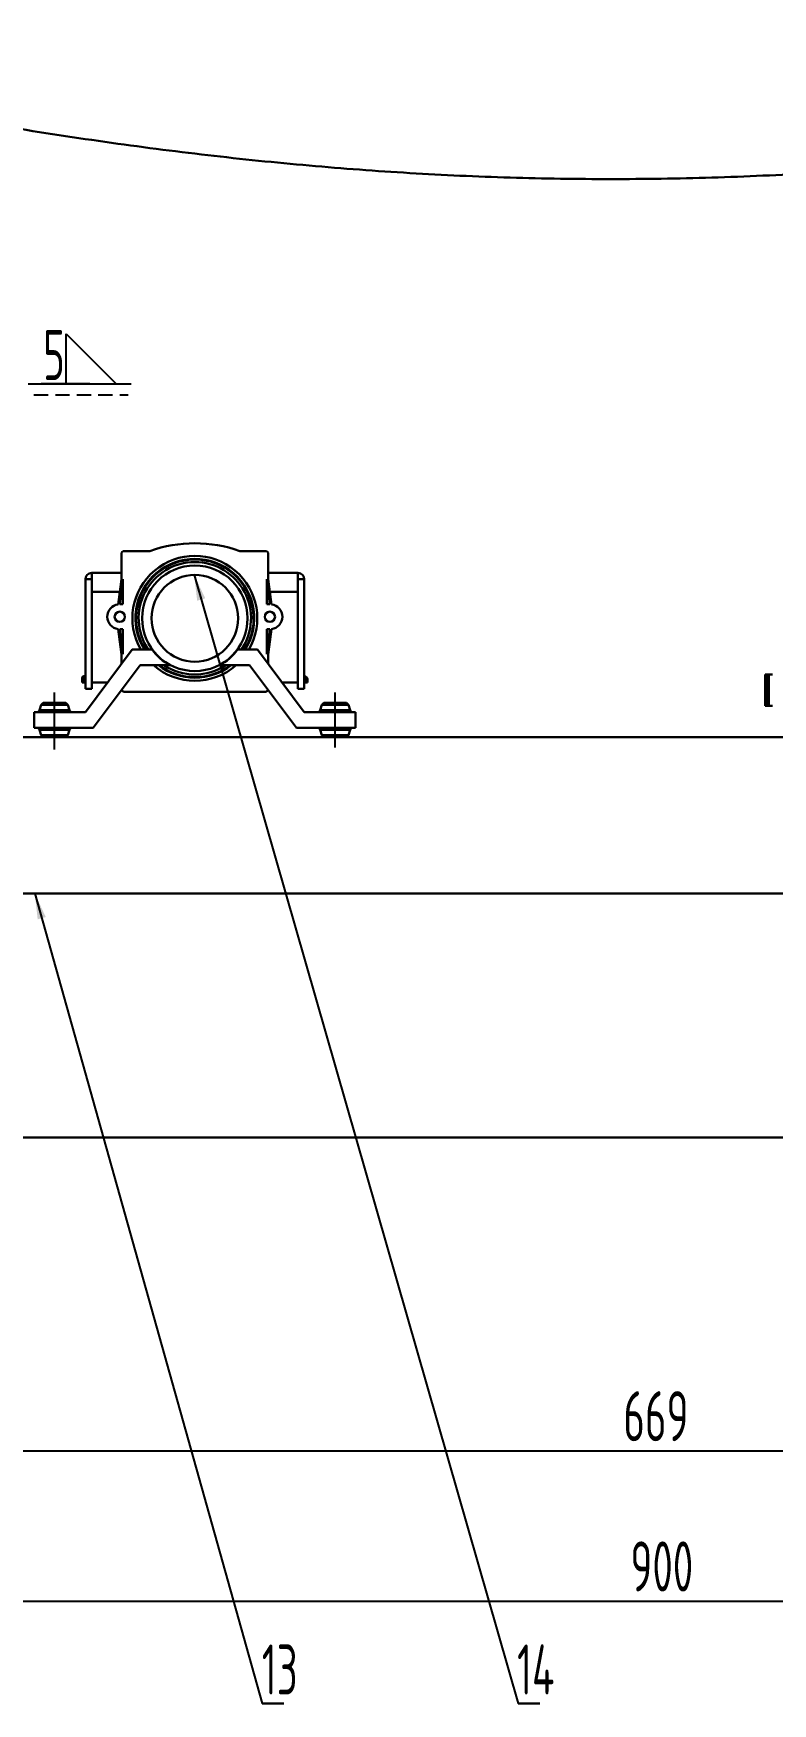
# Model space of a CAD drawing. Header units: millimetres. Extents: x 0 to 4412, y -498 to 1086.
# Drawn here: x 3740.8 to 3859, y 606.3 to 873.3 of the extents above; entities that cross this region are included whole.
import ezdxf

# ---------------------------------------------------------------- set-up
doc = ezdxf.new("R2010")
doc.units = ezdxf.units.MM
doc.header["$LTSCALE"] = 1.8
doc.header["$PDSIZE"] = -1
doc.linetypes.add('CENTER', pattern=[10.16, 6.35, -1.27, 1.27, -1.27])
doc.linetypes.add('HIDDEN', pattern=[1.905, 1.27, -0.635])
doc.layers.add('10', color=7, linetype='Continuous')
doc.styles.add('SLDTEXTSTYLE3', font='TXT', dxfattribs={"width": 0.7})
doc.dimstyles.new('ISO-25', dxfattribs={"dimtxt": 2.5, "dimasz": 2.5, "dimexe": 1.25, "dimexo": 0.625, "dimtad": 1, "dimtxsty": 'Standard', "dimcen": 2.5, "dimadec": 0, "dimazin": 0, "dimtfac": 1, "dimtmove": 0, "dimatfit": 3, "dimfxl": 1, "dimarcsym": 0})
doc.dimstyles.new('SLDDIMSTYLE2', dxfattribs={"dimtxt": 0.18, "dimasz": 4.08, "dimexe": 0, "dimexo": 0.0625, "dimgap": 0, "dimtad": 0, "dimtih": 1, "dimtoh": 1, "dimdec": 0, "dimrnd": 1e-09, "dimzin": 0, "dimdsep": 46, "dimtxsty": 'Standard', "dimsah": 1, "dimcen": 0.09, "dimadec": 0, "dimazin": 0, "dimtfac": 4.08, "dimtdec": 0, "dimtofl": 0, "dimtmove": 0, "dimatfit": 3, "dimfxl": 1, "dimfrac": 2, "dimtolj": 1, "dimtzin": 0, "dimarcsym": 0})

# ---------------------------------------------------------------- blocks, each defined once
blk = doc.blocks.new('SW_NOTE_0_10')
at = {"layer": '10', "color": 0}
for p, q in [((0, 0), (3.46, 0)), ((3.46, 0), (0, 0)), ((0, 0), (3.46, 0)), ((3.46, 0), (0, 0)), ((0, 0), (3.46, 0)), ((3.46, 0), (0, 0))]:
    blk.add_line(p, q, dxfattribs=at)
at = {"layer": '10', "color": 0, "insert": (2.82, 9.45), "char_height": 8, "attachment_point": 2, "style": 'SLDTEXTSTYLE3'}
blk.add_mtext('{\\Fgbenor|c134;14}', dxfattribs=at)
blk = doc.blocks.new('SW_NOTE_0_14')
at = {"layer": '10', "color": 0}
for p, q in [((0, 0), (3.46, 0)), ((3.46, 0), (0, 0)), ((0, 0), (3.46, 0)), ((3.46, 0), (0, 0)), ((0, 0), (3.46, 0)), ((3.46, 0), (0, 0))]:
    blk.add_line(p, q, dxfattribs=at)
at = {"layer": '10', "color": 0, "insert": (2.82, 9.45), "char_height": 8, "attachment_point": 2, "style": 'SLDTEXTSTYLE3'}
blk.add_mtext('{\\Fgbenor|c134;13}', dxfattribs=at)
blk = doc.blocks.new('*D62')
at = {"color": 0, "lineweight": -2, "transparency": 16777216}
for p, q in [((3591.89, 696.8), (3591.89, 620.73)), ((4041.89, 696.8), (4041.89, 620.73)), ((3595.97, 622.73), (4037.81, 622.73))]:
    blk.add_line(p, q, dxfattribs=at)
at = {"color": 0, "transparency": 16777216}
for points in [[(3595.97, 623.41), (3595.97, 622.05), (3591.89, 622.73)], [(4037.81, 623.41), (4037.81, 622.05), (4041.89, 622.73)]]:
    blk.add_solid(points, dxfattribs=at)
at = {"layer": 'Defpoints', "color": 0, "transparency": 16777216}
for p in [(3591.89, 696.8), (4041.89, 696.8), (4041.89, 622.73)]:
    blk.add_point(p, dxfattribs=at)
at = {"color": 0, "transparency": 16777216, "insert": (3841.3, 628.26), "char_height": 3.5, "attachment_point": 5, "style": 'SLDTEXTSTYLE3'}
blk.add_mtext('{\\Fgbenor|c134;\\H2.28571x;900}', dxfattribs=at)
blk = doc.blocks.new('*D68')
at = {"color": 0, "lineweight": -2, "transparency": 16777216}
for p, q in [((3646.81, 696.8), (3646.81, 644.76)), ((3981.45, 697.3), (3981.45, 644.76)), ((3650.89, 646.76), (3977.37, 646.76))]:
    blk.add_line(p, q, dxfattribs=at)
at = {"color": 0, "transparency": 16777216}
for points in [[(3650.89, 647.44), (3650.89, 646.08), (3646.81, 646.76)], [(3977.37, 647.44), (3977.37, 646.08), (3981.45, 646.76)]]:
    blk.add_solid(points, dxfattribs=at)
at = {"layer": 'Defpoints', "color": 0, "transparency": 16777216}
for p in [(3646.81, 696.8), (3981.45, 697.3), (3981.45, 646.76)]:
    blk.add_point(p, dxfattribs=at)
at = {"color": 0, "transparency": 16777216, "insert": (3840.36, 652.28), "char_height": 3.5, "attachment_point": 5, "style": 'SLDTEXTSTYLE3'}
blk.add_mtext('{\\Fgbenor|c134;\\H2.28571x;669}', dxfattribs=at)

msp = doc.modelspace()

# ---------------------------------------------------------------- linework, layer by layer
for p, q in [((3746.0356, 817.2697), (3746.0356, 825.2697)), ((3746.0356, 825.2697), (3754.0356, 817.2697)), ((3739.9692, 817.2697), (3752.1021, 817.2697)), ((3749.8217, 817.2697), (3742.0257, 817.2697)), ((3746.0356, 817.2697), (3751.0356, 817.2697)), ((3746.0356, 817.2697), (3754.0356, 817.2697)), ((3754.0356, 817.2697), (3756.4532, 817.2697))]:
    msp.add_line(p, q)
at = {"linetype": 'HIDDEN'}
msp.add_line((3740.8767, 815.5144), (3755.9586, 815.5144), dxfattribs=at)
at = {"color": 7, "linetype": 'Continuous', "lineweight": 30}
for p, q in [((3759.4307, 790.5482), (3755.3633, 790.5482)), ((3777.8595, 790.5482), (3773.7921, 790.5482)), ((3754.8633, 790.0482), (3754.8633, 786.0792)), ((3778.3595, 790.0482), (3778.3595, 786.0792)), ((3749.1114, 786.0482), (3750.1114, 786.0482)), ((3749.1114, 782.0482), (3749.1114, 786.0482)), ((3750.1114, 787.0482), (3750.1114, 786.0482)), ((3750.1114, 787.0482), (3754.8633, 787.0482)), ((3750.1114, 768.5482), (3750.1114, 786.0482)), ((3754.8633, 786.0792), (3754.3574, 782.032)), ((3754.6114, 782.0482), (3755.1114, 786.0482)), ((3755.1114, 782.0482), (3755.1114, 786.0482)), ((3778.6114, 782.0482), (3778.1114, 786.0482)), ((3778.1114, 782.0482), (3778.1114, 786.0482)), ((3778.3595, 787.0482), (3783.1114, 787.0482)), ((3778.3595, 786.0792), (3778.8654, 782.032)), ((3783.1114, 786.0482), (3783.1114, 787.0482)), ((3784.1114, 786.0482), (3783.1114, 786.0482)), ((3783.1114, 768.5482), (3783.1114, 786.0482)), ((3784.1114, 786.0482), (3784.1114, 782.0482)), ((3754.6094, 784.0482), (3750.1114, 784.0482)), ((3755.1114, 784.0482), (3754.8614, 784.0482)), ((3778.3614, 784.0482), (3778.1114, 784.0482)), ((3783.1114, 784.0482), (3778.6133, 784.0482)), ((3749.1114, 768.5482), (3749.1114, 782.0482)), ((3755.1114, 782.0482), (3754.6114, 782.0482)), ((3778.1114, 782.0482), (3778.6114, 782.0482)), ((3784.1114, 782.0482), (3784.1114, 768.5482)), ((3754.3574, 778.0644), (3754.8633, 774.0172)), ((3754.6114, 778.0482), (3755.1114, 778.0482)), ((3755.1114, 774.0482), (3754.6114, 778.0482)), ((3755.1114, 774.0482), (3755.1114, 778.0482)), ((3778.6114, 778.0482), (3778.1114, 778.0482)), ((3778.1114, 774.0482), (3778.1114, 778.0482)), ((3778.1114, 774.0482), (3778.6114, 778.0482)), ((3778.8654, 778.0644), (3778.3595, 774.0172)), ((3756.6114, 774.7982), (3749.1114, 764.7982)), ((3759.7809, 774.7982), (3756.6114, 774.7982)), ((3773.4419, 774.7982), (3776.6114, 774.7982)), ((3776.6114, 774.7982), (3784.1114, 764.7982)), ((3750.3614, 762.2982), (3757.8614, 772.2982)), ((3754.8633, 774.0172), (3754.8633, 772.4674)), ((3757.8614, 772.2982), (3762.6863, 772.2982)), ((3775.3614, 772.2982), (3770.5365, 772.2982)), ((3782.8614, 762.2982), (3775.3614, 772.2982)), ((3778.3595, 774.0172), (3778.3595, 772.4674)), ((3748.6114, 769.5482), (3748.6114, 770.2982)), ((3748.8614, 769.5482), (3748.6114, 769.5482)), ((3748.8614, 770.5482), (3748.8614, 769.5482)), ((3748.8614, 770.5482), (3749.1114, 770.5482)), ((3748.8614, 769.5482), (3749.1114, 769.5482)), ((3752.6739, 769.5482), (3750.1114, 769.5482)), ((3780.5489, 769.5482), (3783.1114, 769.5482)), ((3784.3614, 769.5482), (3784.1114, 769.5482)), ((3784.3614, 770.0482), (3784.6114, 770.0482)), ((3784.3614, 769.5482), (3784.3614, 770.0482)), ((3784.6114, 769.5482), (3784.3614, 769.5482)), ((3784.6114, 770.0482), (3784.6114, 769.5482)), ((3857.8284, 770.7982), (3857.8284, 765.7982)), ((3857.8423, 770.7982), (3857.8423, 765.7982)), ((3857.8989, 770.7982), (3857.8423, 770.7982)), ((3857.8989, 770.7982), (3857.8989, 765.7982)), ((3858.194, 770.7982), (3857.8989, 770.7982)), ((3858.2438, 770.7982), (3858.2438, 765.7982)), ((3858.4024, 770.7982), (3858.2438, 770.7982)), ((3858.4024, 770.7982), (3858.4024, 765.7982)), ((3858.9797, 770.7982), (3858.4024, 770.7982)), ((3742.5218, 766.2982), (3744.1614, 766.2982)), ((3744.1614, 766.2982), (3745.801, 766.2982)), ((3750.1114, 768.5482), (3749.1114, 768.5482)), ((3777.8595, 768.0482), (3755.3633, 768.0482)), ((3784.1114, 768.5482), (3783.1114, 768.5482)), ((3787.4218, 766.2982), (3789.0614, 766.2982)), ((3789.0614, 766.2982), (3790.701, 766.2982)), ((3740.9114, 762.2982), (3740.9114, 764.7982)), ((3740.9114, 764.7982), (3744.1614, 764.7982)), ((3742.0474, 765.9563), (3741.7753, 765.1401)), ((3741.7753, 765.1401), (3744.1614, 765.1401)), ((3746.2753, 765.9563), (3742.0474, 765.9563)), ((3744.1614, 765.1401), (3746.5474, 765.1401)), ((3749.1114, 764.7982), (3744.1614, 764.7982)), ((3746.5474, 765.1401), (3746.2753, 765.9563)), ((3784.1114, 764.7982), (3789.0614, 764.7982)), ((3786.9474, 765.9563), (3786.6753, 765.1401)), ((3786.6753, 765.1401), (3791.4474, 765.1401)), ((3791.1753, 765.9563), (3786.9474, 765.9563)), ((3789.0614, 764.7982), (3792.3114, 764.7982)), ((3791.4474, 765.1401), (3791.1753, 765.9563)), ((3792.3114, 764.7982), (3792.3114, 762.2982)), ((3857.8989, 765.7982), (3857.8423, 765.7982)), ((3858.194, 765.7982), (3857.8989, 765.7982)), ((3858.4024, 765.7982), (3858.2438, 765.7982)), ((3858.9797, 765.7982), (3858.4024, 765.7982)), ((3721.8856, 760.7982), (4041.8856, 760.7982)), ((3744.1614, 762.2982), (3740.9114, 762.2982)), ((3741.7753, 761.9563), (3742.0474, 761.1401)), ((3746.5474, 761.9563), (3741.7753, 761.9563)), ((3742.0474, 761.1401), (3744.1614, 761.1401)), ((3744.1614, 762.2982), (3750.3614, 762.2982)), ((3744.1614, 761.1401), (3746.2753, 761.1401)), ((3746.2753, 761.1401), (3746.5474, 761.9563)), ((3789.0614, 762.2982), (3782.8614, 762.2982)), ((3786.6753, 761.9563), (3786.9474, 761.1401)), ((3789.0614, 761.9563), (3786.6753, 761.9563)), ((3786.9474, 761.1401), (3789.0614, 761.1401)), ((3792.3114, 762.2982), (3789.0614, 762.2982)), ((3791.4474, 761.9563), (3789.0614, 761.9563)), ((3789.0614, 761.1401), (3791.1753, 761.1401)), ((3791.1753, 761.1401), (3791.4474, 761.9563)), ((4031.8856, 735.7982), (3601.8856, 735.7982)), ((3601.8856, 735.7982), (4031.8856, 735.7982)), ((3683.9758, 696.7982), (3944.2904, 696.7982))]:
    msp.add_line(p, q, dxfattribs=at)
for centre, radius in [((3766.6114, 779.7982), 8.4294), ((3766.6114, 779.7982), 6.9301), ((3754.6114, 780.0482), 0.825), ((3778.6114, 780.0482), 0.825)]:
    msp.add_circle(centre, radius, dxfattribs=at)
for centre, radius, start, end in [((3755.3633, 790.0482), 0.5, 90, 180), ((3766.6114, 770.5482), 21.25, 70.250077, 109.749923), ((3777.8595, 790.0482), 0.5, 360, 90), ((3766.6114, 779.7982), 9.9901, 329.967213, 210.032787), ((3766.6114, 779.7982), 9.4902, 328.206506, 211.793494), ((3766.6114, 779.7982), 9.3978, 90, 212.143205), ((3766.6114, 779.7982), 8.99, 90, 213.791574), ((3766.6114, 779.7982), 9.3978, 327.856795, 90), ((3766.6114, 779.7982), 8.99, 326.208426, 90), ((3750.1114, 786.0482), 1, 90, 180), ((3783.1114, 786.0482), 1, 360, 90), ((3754.6114, 780.0482), 2, 97.295384, 262.704616), ((3778.6114, 780.0482), 2, 277.295384, 82.704616), ((3766.6114, 779.7982), 8.465, 216.204387, 242.37498), ((3766.6114, 779.7982), 8.465, 297.62502, 323.795613), ((3766.6114, 779.7982), 9.9901, 228.6548, 311.3452), ((3766.6114, 779.7982), 9.4902, 232.212521, 307.787479), ((3766.6114, 779.7982), 9.3978, 232.944846, 307.055154), ((3766.6114, 779.7982), 8.99, 236.538874, 303.461126), ((3748.8614, 770.2982), 0.25, 90, 180), ((3784.1114, 770.0482), 0.5, 360, 90), ((3784.1114, 770.0482), 0.25, 360, 90), ((3742.5218, 765.7982), 0.5, 90, 161.565051), ((3745.801, 765.7982), 0.5, 18.434949, 90), ((3755.3633, 768.5482), 0.5, 202.925534, 270), ((3777.8595, 768.5482), 0.5, 270, 337.074466), ((3787.4218, 765.7982), 0.5, 90, 161.565051), ((3790.701, 765.7982), 0.5, 18.434949, 90), ((3741.301, 765.2982), 0.5, 270, 341.565051), ((3747.0218, 765.2982), 0.5, 198.434949, 270), ((3786.201, 765.2982), 0.5, 270, 341.565051), ((3791.9218, 765.2982), 0.5, 198.434949, 270), ((3741.301, 761.7982), 0.5, 18.434949, 90), ((3742.5218, 761.2982), 0.5, 198.434949, 270), ((3745.801, 761.2982), 0.5, 270, 341.565051), ((3747.0218, 761.7982), 0.5, 90, 161.565051), ((3786.201, 761.7982), 0.5, 18.434949, 90), ((3787.4218, 761.2982), 0.5, 198.434949, 270), ((3790.701, 761.2982), 0.5, 270, 341.565051), ((3791.9218, 761.7982), 0.5, 90, 161.565051)]:
    msp.add_arc(centre, radius, start, end, dxfattribs=at)
msp.add_open_spline([(4031.8856, 868.496), (4030.1738, 868.8356), (4026.697, 869.5253), (4020.8894, 870.1165), (4014.436, 870.3692), (4007.335, 870.2006), (4000.0356, 869.6725), (3992.5783, 868.8413), (3985.0054, 867.7691), (3975.8885, 866.2749), (3965.3101, 864.3383), (3953.373, 862.0725), (3940.3359, 859.7475), (3926.312, 857.4744), (3911.3415, 855.3413), (3896.7313, 853.5673), (3881.5524, 852.0619), (3865.7745, 850.8992), (3849.3592, 850.1649), (3833.1432, 849.922), (3817.0422, 850.1655), (3800.9717, 850.8902), (3784.8475, 852.0911), (3768.5849, 853.7623), (3752.0997, 855.9002), (3735.3074, 858.4918), (3718.1765, 861.5511), (3700.7473, 864.9047), (3685.109, 867.7844), (3671.3956, 869.9989), (3659.723, 871.5693), (3648.126, 872.7115), (3637.4513, 873.2711), (3627.7245, 873.2908), (3618.9548, 872.8399), (3610.3256, 871.9248), (3604.6885, 870.8181), (3601.8856, 870.2679)], degree=3, knots=[0, 0, 0, 0, 0.01207436, 0.02452264, 0.04035741, 0.05675401, 0.07366056, 0.09100105, 0.10868194, 0.1265972, 0.15494543, 0.18311924, 0.21070013, 0.2466081, 0.28145299, 0.31536439, 0.3484736, 0.3870273, 0.42485882, 0.46219635, 0.49926881, 0.5363048, 0.57353144, 0.61117334, 0.64945174, 0.68858385, 0.72877304, 0.76989819, 0.81144145, 0.83883377, 0.86604343, 0.89295339, 0.91947373, 0.94000271, 0.96025179, 0.98023697, 1, 1, 1, 1], dxfattribs=at)
at = {"layer": '10', "linetype": 'CENTER', "lineweight": 25}
for p, q in [((3744.1614, 758.8108), (3744.1614, 767.9563)), ((3789.0614, 759.1781), (3789.0614, 767.9563))]:
    msp.add_line(p, q, dxfattribs=at)

# ---------------------------------------------------------------- block references
at = {"layer": '10'}
for name, p in [('SW_NOTE_0_14', (3777.3752, 606.3399)), ('SW_NOTE_0_10', (3818.3143, 606.3399))]:
    msp.add_blockref(name, p, dxfattribs=at)

# ---------------------------------------------------------------- texts
at = {"insert": (3742.3446, 825.8848), "char_height": 8, "attachment_point": 1, "style": 'SLDTEXTSTYLE3'}
msp.add_mtext_dynamic_manual_height_columns('{\\Fgbenor|c134;5}', width=67.417425, gutter_width=113.3, heights=[0], dxfattribs=at)

# ---------------------------------------------------------------- dimensions: what is measured, and where the dimension line sits
for base, p1, p2, text, picture, middle in [((4041.8856, 622.731), (3591.8856, 696.7982), (4041.8856, 696.7982), '{\\Fgbenor|c134;\\H2.28571x;900}', '*D62', (3841.2981, 622.731)), ((3981.4513, 646.7609), (3646.8084, 696.7982), (3981.4513, 697.2982), '{\\Fgbenor|c134;\\H2.28571x;669}', '*D68', (3840.357, 646.7609))]:
    dim = msp.add_linear_dim(base=base, p1=p1, p2=p2, text=text, dimstyle='ISO-25', override={"dimtxt": 3.5, "dimasz": 4.08, "dimexe": 2, "dimexo": 0, "dimgap": 1.524, "dimtih": 1, "dimtoh": 1, "dimlfac": 2, "dimzin": 0, "dimtxsty": 'SLDTEXTSTYLE3', "dimadec": 2, "dimtzin": 0})
    dim.commit()
    dim.dimension.update_dxf_attribs({"geometry": picture, "text_midpoint": middle, "dimtype": 160})

# ---------------------------------------------------------------- leaders
at = {"layer": '10'}
for points in [[(3766.5048, 786.7274), (3818.3143, 606.3399)], [(3741.0217, 735.7982), (3777.3752, 606.3399)]]:
    msp.add_leader(points, dimstyle='SLDDIMSTYLE2', dxfattribs=at)

doc.saveas('drawing.dxf')
